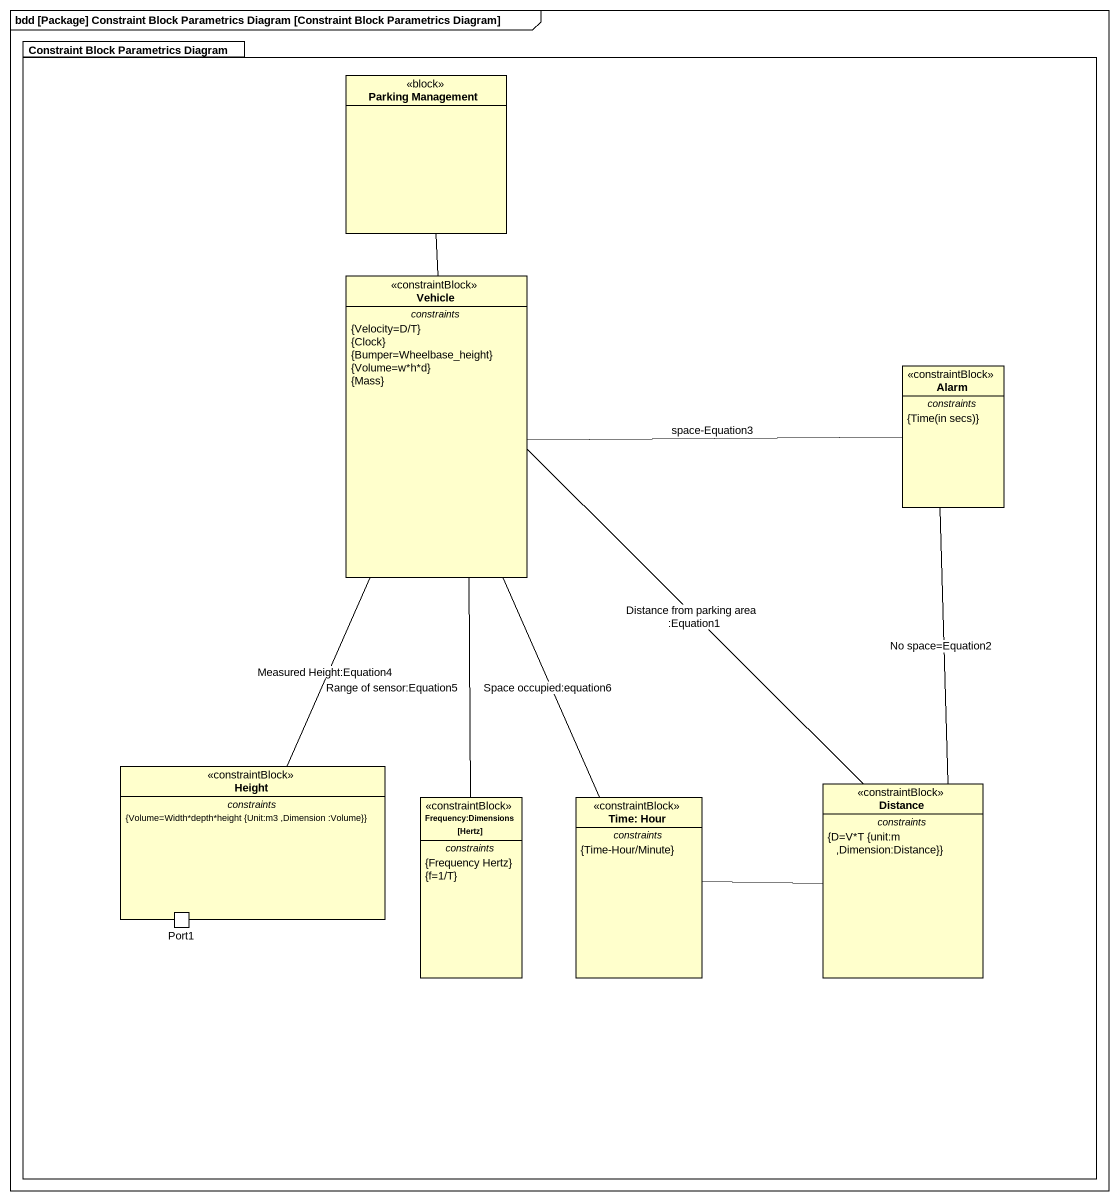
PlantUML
@startuml
mainframe bdd [Package] Constraint Block Parametrics Diagram [Constraint Block Parametrics Diagram]
hide circle
hide empty members
package "Constraint Block Parametrics Diagram" as Constraint_Block {
  class "Parking Management" as Parking_Management <<block>>
  class Vehicle <<constraintBlock>> {
    -- constraints --
    {Velocity=D/T}
    {Clock}
    {Bumper=Wheelbase_height}
    {Volume=w*h*d}
    {Mass}
  }
  class Alarm <<constraintBlock>> {
    -- constraints --
    {field} {Time(in secs)}
  }
  class Height <<constraintBlock>> {
    -- constraints --
    {Volume=Width*depth*height {Unit:m3 ,Dimension :Volume}}
    -- ports --
    Port1
  }
  class Distance <<constraintBlock>> {
    -- constraints --
    {D=V*T {unit:m ,Dimension:Distance}}
  }
  class "Frequency:Dimensions [Hertz]" as Frequency_Dimensions_Hertz <<constraintBlock>> {
    -- constraints --
    {Frequency Hertz}
    {f=1/T}
  }
  class "Time: Hour" as Time_Hour <<constraintBlock>> {
    -- constraints --
    {Time-Hour/Minute}
  }
}
Parking_Management -- Vehicle
Vehicle -right- Alarm : space-Equation3
Vehicle -- Height : Measured Height:Equation4
Vehicle -- Distance : Distance from parking area :Equation1
Vehicle -- Frequency_Dimensions_Hertz : Range of sensor:Equation5
Vehicle -- Time_Hour : Space occupied:equation6
Alarm -- Distance : No space=Equation2
Time_Hour -right- Distance
@enduml
